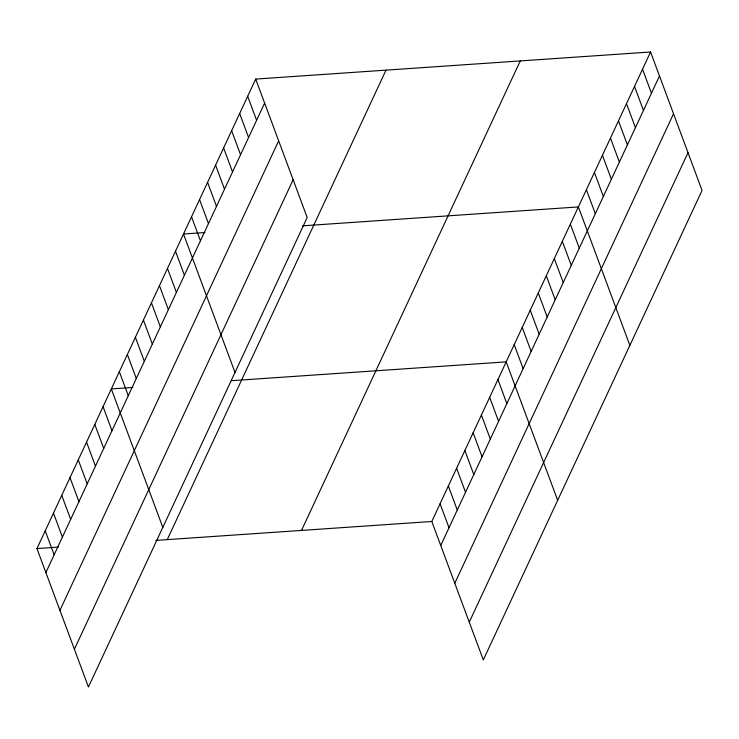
<?xml version="1.0" encoding="UTF-8"?>
<svg xmlns="http://www.w3.org/2000/svg" width="739" height="739" viewBox="0 0 739 739"><rect width="100%" height="100%" fill="white"/><g stroke="black" fill="none" stroke-linecap="round" stroke-linejoin="round"><path stroke-width="1.11" d="M255.694 79.073L307.184 217.515L88.44 687.011L36.95 548.569L255.694 79.073L650.56 51.989L702.05 190.431L483.306 659.927L431.816 521.485L650.56 51.989M45.873 572.568L264.627 103.072M59.924 610.331L278.668 140.835M74.39 649.248L293.143 179.743M167.254 539.627L385.998 70.131M301.512 530.426L520.256 60.921M440.74 545.484L659.493 75.988M454.79 583.256L673.534 113.76M469.256 622.164L688.009 152.668M205.036 232.526L183.512 234.004L234.993 372.447M302.482 225.848L578.378 206.92L629.868 345.372M132.854 387.458L111.321 388.936L162.811 527.378M231.436 380.696L506.187 361.861L557.677 500.303M36.95 548.569L58.483 547.091M155.929 540.403L431.816 521.485M642.542 69.207L651.465 93.206M634.524 86.417L643.447 110.416M626.496 103.636L635.429 127.635M618.478 120.845L627.402 144.853M610.46 138.064L619.384 162.063M602.442 155.282L611.365 179.281M594.415 172.492L603.347 196.491M586.396 189.711L595.32 213.71M570.36 224.139L579.284 248.138M562.333 241.357L571.265 265.356M554.315 258.567L563.238 282.566M546.297 275.786L555.22 299.785M538.269 292.995L547.202 317.003M530.251 310.214L539.174 334.213M522.233 327.423L531.156 351.431M514.215 344.642L523.138 368.641M497.929 379.597L506.852 403.596M489.661 397.333L498.585 421.332M481.403 415.069L490.326 439.068M473.136 432.805L482.059 456.804M464.868 450.541L473.801 474.54M456.61 468.277L465.533 492.276M448.342 486.013L457.265 510.012M440.084 503.749L449.007 527.748M247.676 96.282L256.599 120.281M239.658 113.501L248.581 137.5M231.63 130.711L240.563 154.719M223.612 147.929L232.536 171.928M215.594 165.139L224.517 189.147M207.576 182.357L216.499 206.357M199.548 199.576L208.481 223.575M191.53 216.786L200.454 240.794M175.494 251.214L184.417 275.222M167.467 268.433L176.399 292.432M159.448 285.651L168.372 309.65M151.43 302.861L160.354 326.86M143.403 320.079L152.336 344.078M135.385 337.289L144.308 361.297M127.367 354.508L136.29 378.507M119.348 371.726L128.272 395.725M103.063 406.672L111.986 430.68M94.795 424.408L103.719 448.416M86.537 442.144L95.46 466.152M78.269 459.88L87.193 483.888M70.002 477.625L78.934 501.624M61.743 495.361L70.667 519.36M53.476 513.097L62.399 537.096M45.218 530.833L54.141 554.832"/></g></svg>
